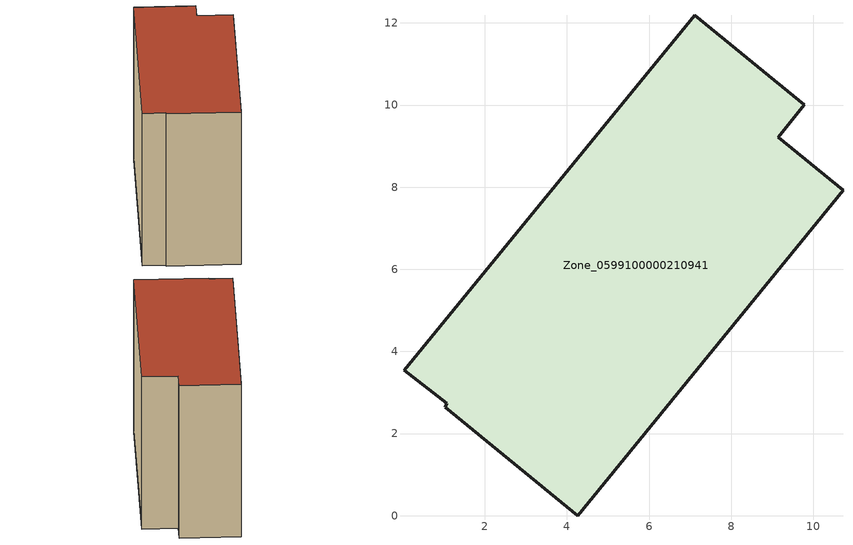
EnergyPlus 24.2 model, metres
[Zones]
Zone_0599100000210941
 floor ground (C_G): 0.04,3.54 7.11,12.19 9.79,10 9.15,9.22 10.72,7.93 4.27,0 1.03,2.64 1.07,2.74 z0
 wall outside (C_F): 4.27,0 10.72,7.93 9.15,9.22 9.79,10 7.11,12.19 0.04,3.54 1.07,2.74 1.03,2.64 4.27,0 z0:10.03
 roof outside (C_R): 1.07,2.74 1.03,2.64 4.27,0 10.72,7.93 9.15,9.22 9.79,10 7.11,12.19 0.04,3.54 z10.03
[BUILDING]
Pand.0599100000210941: North Axis=0; Terrain=City; Loads Convergence Tolerance Value=0.04; Temperature Convergence Tolerance Value=0.4; Solar Distribution=FullExterior; Maximum Number of Warmup Days=25; Minimum Number of Warmup Days=1
[Site:Location]
Rotterdam.The.Hague.AP_ZH_NLD Design_Conditions: Latitude=51.96; Longitude=4.45; Time Zone=1; Elevation=-4.5
[SITE:GROUNDTEMPERATURE:BUILDINGSURFACE]
18, 18, 18, 18, 18, 18, 18, 18, 18, 18, 18, 18
[MATERIAL] Thermal Absorptance=0.9; Solar Absorptance=0.7; Visible Absorptance=0.7
Name | Roughness | Thickness | Conductivity | Density | Specific Heat
G.TI.1946 | MediumSmooth | 0.15 | 1 | 540 | 1210
F.TI.1946 | Rough | 0.3 | 0.857143 | 1920 | 840
R.TI.1946 | MediumRough | 0.2 | 0.1 | 1500 | 1000
[CONSTRUCTION]
C_G: G.TI.1946
C_F: F.TI.1946
C_R: R.TI.1946
[ZONE]
Zone_0599100000210941: Type=1; Multiplier=1; Ceiling Height=Autocalculate; Volume=Autocalculate; Floor Area=autocalculate; Part of Total Floor Area=Yes
[ZONEINFILTRATION:DESIGNFLOWRATE]
Infil_Zone_0599100000210941: Zone or ZoneList or Space or SpaceList=Zone_0599100000210941; Schedule=AlwaysOn; Design Flow Rate Calculation Method=Flow/Area; Flow Rate per Floor Area=0.003; Constant Term Coefficient=1; Temperature Term Coefficient=0; Velocity Term Coefficient=0; Velocity Squared Term Coefficient=0
[HVACTEMPLATE:ZONE:IDEALLOADSAIRSYSTEM]
Zone_0599100000210941: Maximum Heating Supply Air Temperature=50; Minimum Cooling Supply Air Temperature=13; Maximum Heating Supply Air Humidity Ratio=0.0156; Minimum Cooling Supply Air Humidity Ratio=0.0077; Heating Limit=NoLimit; Cooling Limit=NoLimit; Dehumidification Control Type=ConstantSensibleHeatRatio; Cooling Sensible Heat Ratio=0.7; Dehumidification Setpoint=60; Humidification Control Type=None; Humidification Setpoint=30; Outdoor Air Method=None; Outdoor Air Flow Rate per Person=0.00944; Outdoor Air Flow Rate per Zone Floor Area=0; Outdoor Air Flow Rate per Zone=0; Demand Controlled Ventilation Type=None; Outdoor Air Economizer Type=NoEconomizer; Heat Recovery Type=None; Sensible Heat Recovery Effectiveness=0.7; Latent Heat Recovery Effectiveness=0.65
[ZONECONTROL:THERMOSTAT]
ThermostatControl_Zone_0599100000210941: Zone or ZoneList=Zone_0599100000210941; Control Type Schedule=DualSetpointControlType; Control 1=Thermostat_Zone_0599100000210941; Temperature Difference Between Cutout And Setpoint=0
[THERMOSTATSETPOINT:DUALSETPOINT]
Thermostat_Zone_0599100000210941: Heating Setpoint Temperature Schedule=HeatingSetpoint_Zone_0599100000210941; Cooling Setpoint Temperature Schedule=CoolingSetpoint_Zone_0599100000210941
[SCHEDULE:COMPACT]
HeatingSetpoint_Zone_0599100000210941: Through: 12/31, For: AllDays, Until: 24:00, 21
CoolingSetpoint_Zone_0599100000210941: Through: 12/31, For: AllDays, Until: 24:00, 24
DualSetpointControlType: Through: 12/31, For: AllDays, Until: 24:00, 4
AlwaysOn: Through: 12/31, For: AllDays, Until: 24:00, 1
